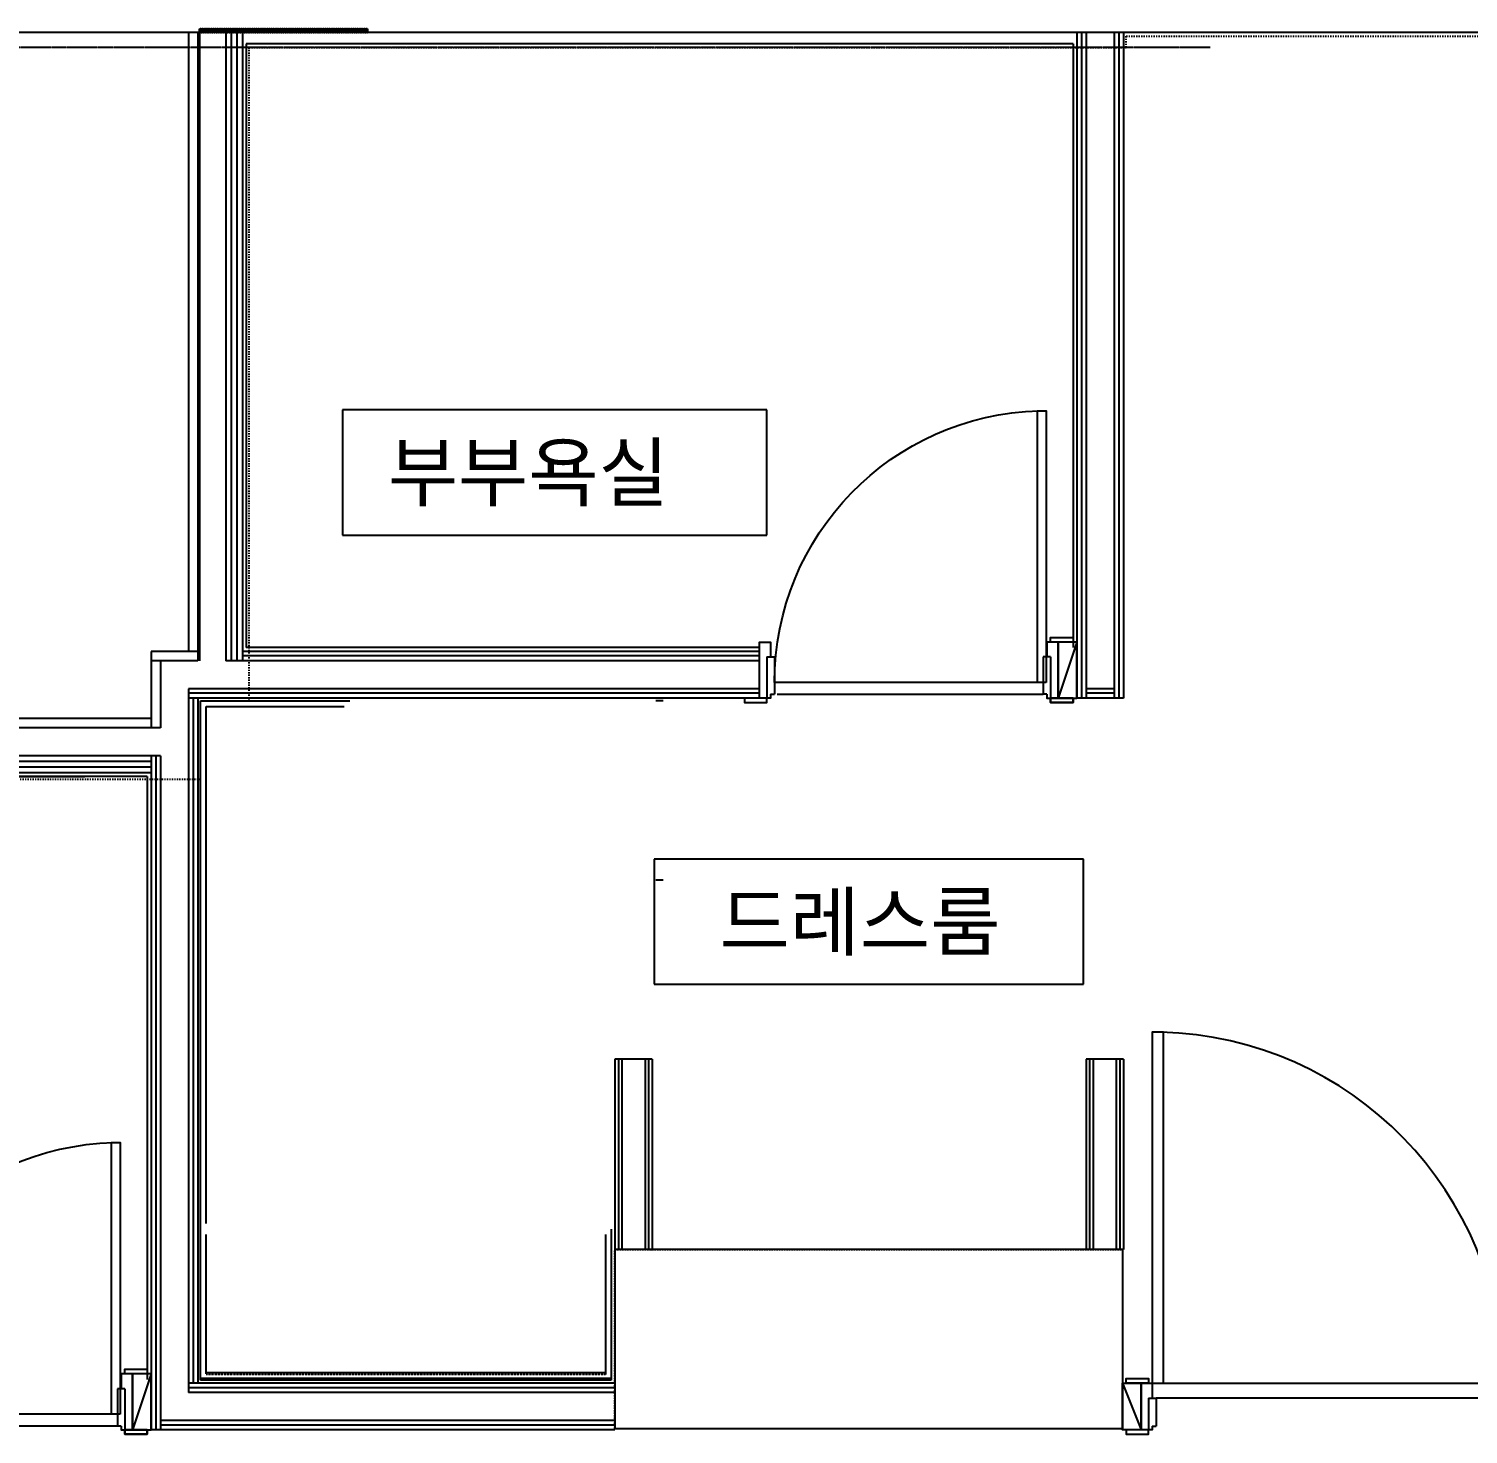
# Model space of a CAD drawing. Header units: millimetres. Extents: x 836 to 24182, y 1037 to 15910.
# Drawn here: x 11614 to 17398, y 10263 to 15910 of the extents above; entities that cross this region are included whole.
import ezdxf
from ezdxf.enums import TextEntityAlignment as Align

# ---------------------------------------------------------------- set-up
doc = ezdxf.new("R2010")
doc.units = ezdxf.units.MM
for name, pattern in [('HID', [2.3, 1.5, -0.8]), ('HIDDEN', [10, 5, -5]), ('주동원본-1$0$CEN', [62, 60, -1, 0, -1]), ('주동원본-1$0$HIDDENX2', [0.75, 0.5, -0.25])]:
    doc.linetypes.add(name, pattern=pattern)
for name, color, linetype in [('A_TXT', 250, 'Continuous'), ('LEGN', 7, 'Continuous'), ('전용면적', 30, 'Continuous'), ('점검구', 6, 'HID'), ('주동원본-1$0$A_DOOR', 5, 'Continuous'), ('주동원본-1$0$A_DRY', 5, 'Continuous'), ('주동원본-1$0$A_FIN2', 8, 'Continuous'), ('주동원본-1$0$A_FUR', 15, 'Continuous'), ('주동원본-1$0$A_FUR-IN', 19, 'Continuous'), ('주동원본-1$0$A_HRAL', 5, 'Continuous'), ('주동원본-1$0$A_INS', 8, 'Continuous'), ('주동원본-1$0$A_mc', 171, '주동원본-1$0$CEN'), ('주동원본-1$0$AS_CON', 10, 'Continuous')]:
    doc.layers.add(name, color=color, linetype=linetype)
doc.styles.add('돋음', font='')
doc.styles.get('돋음').set_extended_font_data('Dotum')

# ---------------------------------------------------------------- blocks, each defined once
blk = doc.blocks.new('문방')
at = {"layer": '주동원본-1$0$A_DOOR', "color": 8}
for p, q in [((30, 40), (940, 40)), ((930, 0), (10, 0))]:
    blk.add_line(p, q, dxfattribs=at)
at = {"layer": '주동원본-1$0$A_DOOR'}
blk.add_lwpolyline([(0, 40), (30, 40), (30, 980), (0, 980)], close=True, dxfattribs=at)
at = {"layer": '주동원본-1$0$A_DOOR', "color": 8}
blk.add_arc((-0.7, 39.7), 940.7, 0.0175, 88.4976, dxfattribs=at)

msp = doc.modelspace()

# ---------------------------------------------------------------- linework, layer by layer
at = {"layer": 'LEGN'}
for p, q in [((14579.1, 14379.2), (12874.1, 14379.2)), ((12874.1, 14379.2), (12874.1, 13875.5)), ((14579.1, 13875.5), (14579.1, 14379.2)), ((12874.1, 13875.5), (14579.1, 13875.5)), ((15852.5, 12574.1), (14126.4, 12574.1)), ((14126.4, 12574.1), (14126.4, 12070.9)), ((15852.5, 12070.9), (15852.5, 12574.1)), ((14126.4, 12070.9), (15852.5, 12070.9))]:
    msp.add_line(p, q, dxfattribs=at)
at = {"layer": '전용면적', "linetype": 'HIDDEN'}
for p, q in [((16023.8, 15835), (16023.8, 15880)), ((16023.8, 15880), (21438.8, 15880)), ((12498.8, 13210), (12498.8, 15835)), ((12498.8, 15835), (15798.8, 15835)), ((15798.8, 15835), (15911.3, 15835)), ((15911.3, 15835), (16023.8, 15835)), ((12303.8, 12895), (12303.8, 13210)), ((12303.8, 13210), (12498.8, 13210)), ((8778.8, 12895), (12303.8, 12895)), ((13968.8, 11005), (16008.8, 11005)), ((13968.8, 10285), (13968.8, 11005)), ((16008.8, 11005), (16008.8, 10285)), ((16008.8, 10285), (13968.8, 10285))]:
    msp.add_line(p, q, dxfattribs=at)
at = {"layer": '점검구'}
msp.add_line((11163.8, 12906.2), (11838.8, 12906.2), dxfattribs=at)
at = {"layer": '주동원본-1$0$A_DOOR', "linetype": 'Continuous'}
for p, q in [((15750.1, 13446.2), (15750.1, 13221.2)), ((14580.1, 13386.2), (14610.1, 13386.2)), ((14580.1, 13386.2), (14580.1, 13221.2)), ((14610.1, 13386.2), (14610.1, 13236.2)), ((15720.1, 13386.2), (15690.1, 13386.2)), ((15690.1, 13386.2), (15690.1, 13236.2)), ((15720.1, 13386.2), (15720.1, 13221.2)), ((14595.1, 13236.2), (14610.1, 13236.2)), ((15705.1, 13236.2), (15690.1, 13236.2)), ((12030.1, 10506.2), (12030.1, 10281.2)), ((12000.1, 10446.2), (11970.1, 10446.2)), ((11970.1, 10446.2), (11970.1, 10296.2)), ((12000.1, 10446.2), (12000.1, 10281.2)), ((16008.8, 10468.7), (16083.8, 10281.2)), ((11985.1, 10296.2), (11970.1, 10296.2))]:
    msp.add_line(p, q, dxfattribs=at)
at = {"layer": '주동원본-1$0$A_DOOR', "ltscale": 0.3}
for p, q in [((16113.8, 10408.7), (16143.8, 10408.7)), ((16113.8, 10408.7), (16113.8, 10281.2)), ((16143.8, 10408.7), (16143.8, 10296.2)), ((16128.8, 10296.2), (16143.8, 10296.2))]:
    msp.add_line(p, q, dxfattribs=at)
at = {"layer": '주동원본-1$0$A_DOOR', "linetype": 'Continuous'}
for points in [[(14550.1, 13221.2), (14550.1, 13446.2), (14595.1, 13446.2), (14595.1, 13386.2)], [(15750.1, 13221.2), (15750.1, 13446.2), (15705.1, 13446.2), (15705.1, 13386.2)], [(14595.1, 13236.2), (14595.1, 13221.2), (14550.1, 13221.2)], [(15705.1, 13236.2), (15705.1, 13221.2), (15750.1, 13221.2)], [(12030.1, 10281.2), (12030.1, 10506.2), (11985.1, 10506.2), (11985.1, 10446.2)], [(11985.1, 10296.2), (11985.1, 10281.2), (12030.1, 10281.2)]]:
    msp.add_lwpolyline(points, dxfattribs=at)
for points in [[(14580.1, 13221.2), (14490.1, 13221.2), (14490.1, 13203.2), (14580.1, 13203.2)], [(15720.1, 13221.2), (15810.1, 13221.2), (15810.1, 13203.2), (15720.1, 13203.2)], [(16008.8, 10468.7), (16083.8, 10468.7), (16083.8, 10281.2), (16008.8, 10281.2)], [(12000.1, 10281.2), (12090.1, 10281.2), (12090.1, 10263.2), (12000.1, 10263.2)]]:
    msp.add_lwpolyline(points, close=True, dxfattribs=at)
at = {"layer": '주동원본-1$0$A_DOOR', "ltscale": 0.3}
for points in [[(16113.8, 10468.7), (16023.8, 10468.7), (16023.8, 10486.7), (16113.8, 10486.7)], [(16113.8, 10281.2), (16023.8, 10281.2), (16023.8, 10263.2), (16113.8, 10263.2)]]:
    msp.add_lwpolyline(points, close=True, dxfattribs=at)
for points in [[(16083.8, 10281.2), (16083.8, 10468.7), (16128.8, 10468.7), (16128.8, 10408.7)], [(16128.8, 10296.2), (16128.8, 10281.2), (16083.8, 10281.2)]]:
    msp.add_lwpolyline(points, dxfattribs=at)
at = {"layer": '주동원본-1$0$A_DRY'}
for p, q in [((12255.1, 15895), (12255.1, 13408.7)), ((12292.6, 15895), (12292.6, 13371.2)), ((12405.1, 15895), (12405.1, 13371.2)), ((12472.6, 15895), (12472.6, 13371.2)), ((15825.1, 15895), (15825.1, 13221.2)), ((15862.6, 15895), (15862.6, 13221.2)), ((15975.1, 15895), (15975.1, 13221.2)), ((16012.6, 15895), (16012.6, 13221.2)), ((12105.1, 13408.7), (12105.1, 13101.2)), ((12292.6, 13408.7), (12105.1, 13408.7)), ((12292.6, 13371.2), (12105.1, 13371.2)), ((12142.6, 13371.2), (12142.6, 13101.2)), ((14550.1, 13371.2), (12405.1, 13371.2)), ((14550.1, 13408.7), (12472.6, 13408.7)), ((14550.1, 13258.7), (12255.1, 13258.7)), ((12255.1, 13258.7), (12255.1, 10431.2)), ((15975.1, 13258.7), (15862.6, 13258.7)), ((14490.1, 13221.2), (12255.1, 13221.2)), ((12292.6, 13221.2), (12292.6, 10468.7)), ((16012.6, 13221.2), (15825.1, 13221.2)), ((12105.1, 13138.7), (11088.8, 13138.7)), ((12142.6, 13101.2), (11088.8, 13101.2)), ((12142.6, 12988.7), (11088.8, 12988.7)), ((12105.1, 12988.7), (12105.1, 10281.2)), ((12142.6, 12988.7), (12142.6, 10281.2)), ((12105.1, 12921.2), (11088.8, 12921.2)), ((13968.8, 11770), (13968.8, 11005)), ((14118.8, 11770), (13968.8, 11770)), ((13997.3, 11770), (13997.3, 11005)), ((14090.3, 11770), (14090.3, 11005)), ((14118.8, 11770), (14118.8, 11005)), ((16012.6, 11770), (15862.6, 11770)), ((15862.6, 11770), (15862.6, 11005)), ((15891.1, 11770), (15891.1, 11005)), ((15984.1, 11770), (15984.1, 11005)), ((16012.6, 11770), (16012.6, 11005)), ((14115.1, 11005), (14118.8, 11005)), ((16008.8, 11005), (16012.6, 11005)), ((13968.8, 10468.7), (12255.1, 10468.7)), ((13968.8, 10431.2), (12255.1, 10431.2)), ((13968.8, 10318.7), (12142.6, 10318.7)), ((13968.8, 10281.2), (12105.1, 10281.2))]:
    msp.add_line(p, q, dxfattribs=at)
at = {"layer": '주동원본-1$0$A_DRY', "color": 8}
for p, q in [((12427.6, 15895), (12427.6, 13371.2)), ((12450.1, 15895), (12450.1, 13371.2)), ((15843.8, 15895), (15843.8, 13221.2)), ((15993.8, 15895), (15993.8, 13221.2)), ((14550.1, 13390), (12472.6, 13390)), ((14550.1, 13240), (12255.1, 13240)), ((12273.8, 13221.2), (12273.8, 10468.7)), ((15975.1, 13240), (15862.6, 13240)), ((12105.1, 12966.2), (11088.8, 12966.2)), ((12123.8, 12988.7), (12123.8, 10281.2)), ((12105.1, 12943.7), (11088.8, 12943.7)), ((13983.1, 11770), (13983.1, 11005)), ((14104.6, 11770), (14104.6, 11005)), ((15876.8, 11770), (15876.8, 11005)), ((15998.3, 11770), (15998.3, 11005)), ((13968.8, 10450), (12255.1, 10450)), ((13968.8, 10300), (12142.6, 10300))]:
    msp.add_line(p, q, dxfattribs=at)
at = {"layer": '주동원본-1$0$A_FIN2', "ltscale": 0.7}
msp.add_line((12975.1, 15895), (12300.1, 15895), dxfattribs=at)
at = {"layer": '주동원본-1$0$A_FIN2'}
for p, q in [((15810.1, 15850), (12487.6, 15850)), ((12487.6, 15850), (12487.6, 13423.7)), ((15810.1, 15850), (15810.1, 13423.7)), ((14550.1, 13423.7), (12487.6, 13423.7)), ((12090.1, 12906.2), (8767.6, 12906.2)), ((12090.1, 12906.2), (12090.1, 10483.7))]:
    msp.add_line(p, q, dxfattribs=at)
at = {"layer": '주동원본-1$0$A_FUR'}
for p, q in [((12303.8, 11087.5), (12303.8, 13210)), ((12303.8, 13210), (12903.8, 13210)), ((12326.3, 11110), (12326.3, 13187.5)), ((12326.3, 13187.5), (12881.3, 13187.5)), ((12303.8, 10487.5), (12303.8, 11087.5)), ((12326.3, 10510), (12326.3, 11065)), ((13931.3, 11065), (13931.3, 10510)), ((13953.8, 11087.5), (13953.8, 10487.5)), ((13953.8, 10487.5), (12303.8, 10487.5)), ((13931.3, 10510), (12326.3, 10510))]:
    msp.add_line(p, q, dxfattribs=at)
at = {"layer": '주동원본-1$0$A_FUR-IN', "ltscale": 6}
for p, q in [((14163.8, 13210), (14133.8, 13210)), ((14133.8, 12490), (14163.8, 12490)), ((14133.8, 12490), (14163.8, 12490)), ((12303.8, 10480), (12303.8, 11080)), ((13953.8, 11080), (13953.8, 10480)), ((13953.8, 10480), (12303.8, 10480))]:
    msp.add_line(p, q, dxfattribs=at)
at = {"layer": '주동원본-1$0$A_FUR-IN', "color": 8, "linetype": '주동원본-1$0$HIDDENX2', "ltscale": 2}
for p, q in [((12326.3, 10502.5), (12326.3, 11057.5)), ((13931.3, 11057.5), (13931.3, 10502.5)), ((13931.3, 10502.5), (12326.3, 10502.5))]:
    msp.add_line(p, q, dxfattribs=at)
at = {"layer": '주동원본-1$0$A_HRAL', "linetype": 'Continuous'}
for p, q in [((15825.1, 13446.2), (15750.1, 13221.2)), ((12105.1, 10506.2), (12030.1, 10281.2))]:
    msp.add_line(p, q, dxfattribs=at)
for points in [[(15810.1, 13446.2), (15720.1, 13446.2), (15720.1, 13464.2), (15810.1, 13464.2)], [(15750.1, 13221.2), (15825.1, 13221.2), (15825.1, 13446.2), (15750.1, 13446.2)], [(15810.1, 13221.2), (15720.1, 13221.2), (15720.1, 13203.2), (15810.1, 13203.2)], [(12090.1, 10506.2), (12000.1, 10506.2), (12000.1, 10524.2), (12090.1, 10524.2)], [(12030.1, 10281.2), (12105.1, 10281.2), (12105.1, 10506.2), (12030.1, 10506.2)], [(12090.1, 10281.2), (12000.1, 10281.2), (12000.1, 10263.2), (12090.1, 10263.2)]]:
    msp.add_lwpolyline(points, close=True, dxfattribs=at)
at = {"layer": '주동원본-1$0$A_INS', "ltscale": 0.7}
for p, q in [((12300.1, 15895), (12300.1, 13371.2)), ((12301, 15905.9), (12302.9, 15899.1)), ((12304.8, 15899.1), (12306.6, 15905.9)), ((12308.5, 15905.9), (12310.4, 15899.1)), ((12312.3, 15899.1), (12314.1, 15905.9)), ((12316, 15905.9), (12317.9, 15899.1)), ((12319.8, 15899.1), (12321.6, 15905.9)), ((12323.5, 15905.9), (12325.4, 15899.1)), ((12327.3, 15899.1), (12329.1, 15905.9)), ((12331, 15905.9), (12332.9, 15899.1)), ((12334.8, 15899.1), (12336.6, 15905.9)), ((12338.5, 15905.9), (12340.4, 15899.1)), ((12342.3, 15899.1), (12344.1, 15905.9)), ((12346, 15905.9), (12347.9, 15899.1)), ((12349.8, 15899.1), (12351.6, 15905.9)), ((12353.5, 15905.9), (12355.4, 15899.1)), ((12357.3, 15899.1), (12359.1, 15905.9)), ((12361, 15905.9), (12362.9, 15899.1)), ((12364.8, 15899.1), (12366.6, 15905.9)), ((12368.5, 15905.9), (12370.4, 15899.1)), ((12372.3, 15899.1), (12374.1, 15905.9)), ((12376, 15905.9), (12377.9, 15899.1)), ((12379.8, 15899.1), (12381.6, 15905.9)), ((12383.5, 15905.9), (12385.4, 15899.1)), ((12387.3, 15899.1), (12389.1, 15905.9)), ((12391, 15905.9), (12392.9, 15899.1)), ((12394.8, 15899.1), (12396.6, 15905.9)), ((12398.5, 15905.9), (12400.4, 15899.1)), ((12402.3, 15899.1), (12404.1, 15905.9)), ((12406, 15905.9), (12407.9, 15899.1)), ((12409.8, 15899.1), (12411.6, 15905.9)), ((12413.5, 15905.9), (12415.4, 15899.1)), ((12417.3, 15899.1), (12419.1, 15905.9)), ((12421, 15905.9), (12422.9, 15899.1)), ((12424.8, 15899.1), (12426.6, 15905.9)), ((12428.5, 15905.9), (12430.4, 15899.1)), ((12432.3, 15899.1), (12434.1, 15905.9)), ((12436, 15905.9), (12437.9, 15899.1)), ((12439.8, 15899.1), (12441.6, 15905.9)), ((12443.5, 15905.9), (12445.4, 15899.1)), ((12447.3, 15899.1), (12449.1, 15905.9)), ((12451, 15905.9), (12452.9, 15899.1)), ((12454.8, 15899.1), (12456.6, 15905.9)), ((12458.5, 15905.9), (12460.4, 15899.1)), ((12462.3, 15899.1), (12464.1, 15905.9)), ((12466, 15905.9), (12467.9, 15899.1)), ((12469.8, 15899.1), (12471.6, 15905.9)), ((12473.5, 15905.9), (12475.4, 15899.1)), ((12477.3, 15899.1), (12479.1, 15905.9)), ((12481, 15905.9), (12482.9, 15899.1)), ((12484.8, 15899.1), (12486.6, 15905.9)), ((12488.5, 15905.9), (12490.4, 15899.1)), ((12492.3, 15899.1), (12494.1, 15905.9)), ((12496, 15905.9), (12497.9, 15899.1)), ((12499.8, 15899.1), (12501.6, 15905.9)), ((12503.5, 15905.9), (12505.4, 15899.1)), ((12507.3, 15899.1), (12509.1, 15905.9)), ((12511, 15905.9), (12512.9, 15899.1)), ((12514.8, 15899.1), (12516.6, 15905.9)), ((12518.5, 15905.9), (12520.4, 15899.1)), ((12522.3, 15899.1), (12524.1, 15905.9)), ((12526, 15905.9), (12527.9, 15899.1)), ((12529.8, 15899.1), (12531.6, 15905.9)), ((12533.5, 15905.9), (12535.4, 15899.1)), ((12537.3, 15899.1), (12539.1, 15905.9)), ((12541, 15905.9), (12542.9, 15899.1)), ((12544.8, 15899.1), (12546.6, 15905.9)), ((12548.5, 15905.9), (12550.4, 15899.1)), ((12552.3, 15899.1), (12554.1, 15905.9)), ((12556, 15905.9), (12557.9, 15899.1)), ((12559.8, 15899.1), (12561.6, 15905.9)), ((12563.5, 15905.9), (12565.4, 15899.1)), ((12567.3, 15899.1), (12569.1, 15905.9)), ((12571, 15905.9), (12572.9, 15899.1)), ((12574.8, 15899.1), (12576.6, 15905.9)), ((12578.5, 15905.9), (12580.4, 15899.1)), ((12582.3, 15899.1), (12584.1, 15905.9)), ((12586, 15905.9), (12587.9, 15899.1)), ((12589.8, 15899.1), (12591.6, 15905.9)), ((12593.5, 15905.9), (12595.4, 15899.1)), ((12597.3, 15899.1), (12599.1, 15905.9)), ((12601, 15905.9), (12602.9, 15899.1)), ((12604.8, 15899.1), (12606.6, 15905.9)), ((12608.5, 15905.9), (12610.4, 15899.1)), ((12612.3, 15899.1), (12614.1, 15905.9)), ((12616, 15905.9), (12617.9, 15899.1)), ((12619.8, 15899.1), (12621.6, 15905.9)), ((12623.5, 15905.9), (12625.4, 15899.1)), ((12627.3, 15899.1), (12629.1, 15905.9)), ((12631, 15905.9), (12632.9, 15899.1)), ((12634.8, 15899.1), (12636.6, 15905.9)), ((12638.5, 15905.9), (12640.4, 15899.1)), ((12642.3, 15899.1), (12644.1, 15905.9)), ((12646, 15905.9), (12647.9, 15899.1)), ((12649.8, 15899.1), (12651.6, 15905.9)), ((12653.5, 15905.9), (12655.4, 15899.1)), ((12657.3, 15899.1), (12659.1, 15905.9)), ((12661, 15905.9), (12662.9, 15899.1)), ((12664.8, 15899.1), (12666.6, 15905.9)), ((12668.5, 15905.9), (12670.4, 15899.1)), ((12672.3, 15899.1), (12674.1, 15905.9)), ((12676, 15905.9), (12677.9, 15899.1)), ((12679.8, 15899.1), (12681.6, 15905.9)), ((12683.5, 15905.9), (12685.4, 15899.1)), ((12687.3, 15899.1), (12689.1, 15905.9)), ((12691, 15905.9), (12692.9, 15899.1)), ((12694.8, 15899.1), (12696.6, 15905.9)), ((12698.5, 15905.9), (12700.4, 15899.1)), ((12702.3, 15899.1), (12704.1, 15905.9)), ((12706, 15905.9), (12707.9, 15899.1)), ((12709.8, 15899.1), (12711.6, 15905.9)), ((12713.5, 15905.9), (12715.4, 15899.1)), ((12717.3, 15899.1), (12719.1, 15905.9)), ((12721, 15905.9), (12722.9, 15899.1)), ((12724.8, 15899.1), (12726.6, 15905.9)), ((12728.5, 15905.9), (12730.4, 15899.1)), ((12732.3, 15899.1), (12734.1, 15905.9)), ((12736, 15905.9), (12737.9, 15899.1)), ((12739.8, 15899.1), (12741.6, 15905.9)), ((12743.5, 15905.9), (12745.4, 15899.1)), ((12747.3, 15899.1), (12749.1, 15905.9)), ((12751, 15905.9), (12752.9, 15899.1)), ((12754.8, 15899.1), (12756.6, 15905.9)), ((12758.5, 15905.9), (12760.4, 15899.1)), ((12762.3, 15899.1), (12764.1, 15905.9)), ((12766, 15905.9), (12767.9, 15899.1)), ((12769.8, 15899.1), (12771.6, 15905.9)), ((12773.5, 15905.9), (12775.4, 15899.1)), ((12777.3, 15899.1), (12779.1, 15905.9)), ((12781, 15905.9), (12782.9, 15899.1)), ((12784.8, 15899.1), (12786.6, 15905.9)), ((12788.5, 15905.9), (12790.4, 15899.1)), ((12792.3, 15899.1), (12794.1, 15905.9)), ((12796, 15905.9), (12797.9, 15899.1)), ((12799.8, 15899.1), (12801.6, 15905.9)), ((12803.5, 15905.9), (12805.4, 15899.1)), ((12807.3, 15899.1), (12809.1, 15905.9)), ((12811, 15905.9), (12812.9, 15899.1)), ((12814.8, 15899.1), (12816.6, 15905.9)), ((12818.5, 15905.9), (12820.4, 15899.1)), ((12822.3, 15899.1), (12824.1, 15905.9)), ((12826, 15905.9), (12827.9, 15899.1)), ((12829.8, 15899.1), (12831.6, 15905.9)), ((12833.5, 15905.9), (12835.4, 15899.1)), ((12837.3, 15899.1), (12839.1, 15905.9)), ((12841, 15905.9), (12842.9, 15899.1)), ((12844.8, 15899.1), (12846.6, 15905.9)), ((12848.5, 15905.9), (12850.4, 15899.1)), ((12852.3, 15899.1), (12854.1, 15905.9)), ((12856, 15905.9), (12857.9, 15899.1)), ((12859.8, 15899.1), (12861.6, 15905.9)), ((12863.5, 15905.9), (12865.4, 15899.1)), ((12867.3, 15899.1), (12869.1, 15905.9)), ((12871, 15905.9), (12872.9, 15899.1)), ((12874.8, 15899.1), (12876.6, 15905.9)), ((12878.5, 15905.9), (12880.4, 15899.1)), ((12882.3, 15899.1), (12884.1, 15905.9)), ((12886, 15905.9), (12887.9, 15899.1)), ((12889.8, 15899.1), (12891.6, 15905.9)), ((12893.5, 15905.9), (12895.4, 15899.1)), ((12897.3, 15899.1), (12899.1, 15905.9)), ((12901, 15905.9), (12902.9, 15899.1)), ((12904.8, 15899.1), (12906.6, 15905.9)), ((12908.5, 15905.9), (12910.4, 15899.1)), ((12912.3, 15899.1), (12914.1, 15905.9)), ((12916, 15905.9), (12917.9, 15899.1)), ((12919.8, 15899.1), (12921.6, 15905.9)), ((12923.5, 15905.9), (12925.4, 15899.1)), ((12927.3, 15899.1), (12929.1, 15905.9)), ((12931, 15905.9), (12932.9, 15899.1)), ((12934.8, 15899.1), (12936.6, 15905.9)), ((12938.5, 15905.9), (12940.4, 15899.1)), ((12942.3, 15899.1), (12944.1, 15905.9)), ((12946, 15905.9), (12947.9, 15899.1)), ((12949.8, 15899.1), (12951.6, 15905.9)), ((12953.5, 15905.9), (12955.4, 15899.1)), ((12957.3, 15899.1), (12959.1, 15905.9)), ((12961, 15905.9), (12962.9, 15899.1)), ((12964.8, 15899.1), (12966.6, 15905.9)), ((12968.5, 15905.9), (12970.4, 15899.1)), ((12972.3, 15899.1), (12974.1, 15905.9))]:
    msp.add_line(p, q, dxfattribs=at)
for centre, start, end in [((12303.8, 15907), 339.21422, 200.78578), ((12311.3, 15907), 339.21422, 200.78578), ((12318.8, 15907), 339.21422, 200.78578), ((12326.3, 15907), 339.21422, 200.78578), ((12333.8, 15907), 339.21422, 200.78578), ((12341.3, 15907), 339.21422, 200.78578), ((12348.8, 15907), 339.21422, 200.78578), ((12356.3, 15907), 339.21422, 200.78578), ((12363.8, 15907), 339.21422, 200.78578), ((12371.3, 15907), 339.21422, 200.78578), ((12378.8, 15907), 339.21422, 200.78578), ((12386.3, 15907), 339.21422, 200.78578), ((12393.8, 15907), 339.21422, 200.78578), ((12401.3, 15907), 339.21422, 200.78578), ((12408.8, 15907), 339.21422, 200.78578), ((12416.3, 15907), 339.21422, 200.78578), ((12423.8, 15907), 339.21422, 200.78578), ((12431.3, 15907), 339.21422, 200.78578), ((12438.8, 15907), 339.21422, 200.78578), ((12446.3, 15907), 339.21422, 200.78578), ((12453.8, 15907), 339.21422, 200.78578), ((12461.3, 15907), 339.21422, 200.78578), ((12468.8, 15907), 339.21422, 200.78578), ((12476.3, 15907), 339.21422, 200.78578), ((12483.8, 15907), 339.21422, 200.78578), ((12491.3, 15907), 339.21422, 200.78578), ((12498.8, 15907), 339.21422, 200.78578), ((12506.3, 15907), 339.21422, 200.78578), ((12513.8, 15907), 339.21422, 200.78578), ((12521.3, 15907), 339.21422, 200.78578), ((12528.8, 15907), 339.21422, 200.78578), ((12536.3, 15907), 339.21422, 200.78578), ((12543.8, 15907), 339.21422, 200.78578), ((12551.3, 15907), 339.21422, 200.78578), ((12558.8, 15907), 339.21422, 200.78578), ((12566.3, 15907), 339.21422, 200.78578), ((12573.8, 15907), 339.21422, 200.78578), ((12581.3, 15907), 339.21422, 200.78578), ((12588.8, 15907), 339.21422, 200.78578), ((12596.3, 15907), 339.21422, 200.78578), ((12603.8, 15907), 339.21422, 200.78578), ((12611.3, 15907), 339.21422, 200.78578), ((12618.8, 15907), 339.21422, 200.78578), ((12626.3, 15907), 339.21422, 200.78578), ((12633.8, 15907), 339.21422, 200.78578), ((12641.3, 15907), 339.21422, 200.78578), ((12648.8, 15907), 339.21422, 200.78578), ((12656.3, 15907), 339.21422, 200.78578), ((12663.8, 15907), 339.21422, 200.78578), ((12671.3, 15907), 339.21422, 200.78578), ((12678.8, 15907), 339.21422, 200.78578), ((12686.3, 15907), 339.21422, 200.78578), ((12693.8, 15907), 339.21422, 200.78578), ((12701.3, 15907), 339.21422, 200.78578), ((12708.8, 15907), 339.21422, 200.78578), ((12716.3, 15907), 339.21422, 200.78578), ((12723.8, 15907), 339.21422, 200.78578), ((12731.3, 15907), 339.21422, 200.78578), ((12738.8, 15907), 339.21422, 200.78578), ((12746.3, 15907), 339.21422, 200.78578), ((12753.8, 15907), 339.21422, 200.78578), ((12761.3, 15907), 339.21422, 200.78578), ((12768.8, 15907), 339.21422, 200.78578), ((12776.3, 15907), 339.21422, 200.78578), ((12783.8, 15907), 339.21422, 200.78578), ((12791.3, 15907), 339.21422, 200.78578), ((12798.8, 15907), 339.21422, 200.78578), ((12806.3, 15907), 339.21422, 200.78578), ((12813.8, 15907), 339.21422, 200.78578), ((12821.3, 15907), 339.21422, 200.78578), ((12828.8, 15907), 339.21422, 200.78578), ((12836.3, 15907), 339.21422, 200.78578), ((12843.8, 15907), 339.21422, 200.78578), ((12851.3, 15907), 339.21422, 200.78578), ((12858.8, 15907), 339.21422, 200.78578), ((12866.3, 15907), 339.21422, 200.78578), ((12873.8, 15907), 339.21422, 200.78578), ((12881.3, 15907), 339.21422, 200.78578), ((12888.8, 15907), 339.21422, 200.78578), ((12896.3, 15907), 339.21422, 200.78578), ((12903.8, 15907), 339.21422, 200.78578), ((12911.3, 15907), 339.21422, 200.78578), ((12918.8, 15907), 339.21422, 200.78578), ((12926.3, 15907), 339.21422, 200.78578), ((12933.8, 15907), 339.21422, 200.78578), ((12941.3, 15907), 339.21422, 200.78578), ((12948.8, 15907), 339.21422, 200.78578), ((12956.3, 15907), 339.21422, 200.78578), ((12963.8, 15907), 339.21422, 200.78578), ((12971.3, 15907), 339.21422, 200.78578), ((12300.1, 15898), 270.00691, 20.77887), ((12307.6, 15898), 159.22113, 269.99309), ((12307.6, 15898), 270.00691, 20.77887), ((12315.1, 15898), 159.22113, 269.99309), ((12315.1, 15898), 270.00691, 20.77887), ((12322.6, 15898), 159.22113, 269.99309), ((12322.6, 15898), 270.00691, 20.77887), ((12330.1, 15898), 159.22113, 269.99309), ((12330.1, 15898), 270.00691, 20.77887), ((12337.6, 15898), 159.22113, 269.99309), ((12337.6, 15898), 270.00691, 20.77887), ((12345.1, 15898), 159.22113, 269.99309), ((12345.1, 15898), 270.00691, 20.77887), ((12352.6, 15898), 159.22113, 269.99309), ((12352.6, 15898), 270.00691, 20.77887), ((12360.1, 15898), 159.22113, 269.99309), ((12360.1, 15898), 270.00691, 20.77887), ((12367.6, 15898), 159.22113, 269.99309), ((12367.6, 15898), 270.00691, 20.77887), ((12375.1, 15898), 159.22113, 269.99309), ((12375.1, 15898), 270.00691, 20.77887), ((12382.6, 15898), 159.22113, 269.99309), ((12382.6, 15898), 270.00691, 20.77887), ((12390.1, 15898), 159.22113, 269.99309), ((12390.1, 15898), 270.00691, 20.77887), ((12397.6, 15898), 159.22113, 269.99309), ((12397.6, 15898), 270.00691, 20.77887), ((12405.1, 15898), 159.22113, 269.99309), ((12405.1, 15898), 270.00691, 20.77887), ((12412.6, 15898), 159.22113, 269.99309), ((12412.6, 15898), 270.00691, 20.77887), ((12420.1, 15898), 159.22113, 269.99309), ((12420.1, 15898), 270.00691, 20.77887), ((12427.6, 15898), 159.22113, 269.99309), ((12427.6, 15898), 270.00691, 20.77887), ((12435.1, 15898), 159.22113, 269.99309), ((12435.1, 15898), 270.00691, 20.77887), ((12442.6, 15898), 159.22113, 269.99309), ((12442.6, 15898), 270.00691, 20.77887), ((12450.1, 15898), 159.22113, 269.99309), ((12450.1, 15898), 270.00691, 20.77887), ((12457.6, 15898), 159.22113, 269.99309), ((12457.6, 15898), 270.00691, 20.77887), ((12465.1, 15898), 159.22113, 269.99309), ((12465.1, 15898), 270.00691, 20.77887), ((12472.6, 15898), 159.22113, 269.99309), ((12472.6, 15898), 270.00691, 20.77887), ((12480.1, 15898), 159.22113, 269.99309), ((12480.1, 15898), 270.00691, 20.77887), ((12487.6, 15898), 159.22113, 269.99309), ((12487.6, 15898), 270.00691, 20.77887), ((12495.1, 15898), 159.22113, 269.99309), ((12495.1, 15898), 270.00691, 20.77887), ((12502.6, 15898), 159.22113, 269.99309), ((12502.6, 15898), 270.00691, 20.77887), ((12510.1, 15898), 159.22113, 269.99309), ((12510.1, 15898), 270.00691, 20.77887), ((12517.6, 15898), 159.22113, 269.99309), ((12517.6, 15898), 270.00691, 20.77887), ((12525.1, 15898), 159.22113, 269.99309), ((12525.1, 15898), 270.00691, 20.77887), ((12532.6, 15898), 159.22113, 269.99309), ((12532.6, 15898), 270.00691, 20.77887), ((12540.1, 15898), 159.22113, 269.99309), ((12540.1, 15898), 270.00691, 20.77887), ((12547.6, 15898), 159.22113, 269.99309), ((12547.6, 15898), 270.00691, 20.77887), ((12555.1, 15898), 159.22113, 269.99309), ((12555.1, 15898), 270.00691, 20.77887), ((12562.6, 15898), 159.22113, 269.99309), ((12562.6, 15898), 270.00691, 20.77887), ((12570.1, 15898), 159.22113, 269.99309), ((12570.1, 15898), 270.00691, 20.77887), ((12577.6, 15898), 159.22113, 269.99309), ((12577.6, 15898), 270.00691, 20.77887), ((12585.1, 15898), 159.22113, 269.99309), ((12585.1, 15898), 270.00691, 20.77887), ((12592.6, 15898), 159.22113, 269.99309), ((12592.6, 15898), 270.00691, 20.77887), ((12600.1, 15898), 159.22113, 269.99309), ((12600.1, 15898), 270.00691, 20.77887), ((12607.6, 15898), 159.22113, 269.99309), ((12607.6, 15898), 270.00691, 20.77887), ((12615.1, 15898), 159.22113, 269.99309), ((12615.1, 15898), 270.00691, 20.77887), ((12622.6, 15898), 159.22113, 269.99309), ((12622.6, 15898), 270.00691, 20.77887), ((12630.1, 15898), 159.22113, 269.99309), ((12630.1, 15898), 270.00691, 20.77887), ((12637.6, 15898), 159.22113, 269.99309), ((12637.6, 15898), 270.00691, 20.77887), ((12645.1, 15898), 159.22113, 269.99309), ((12645.1, 15898), 270.00691, 20.77887), ((12652.6, 15898), 159.22113, 269.99309), ((12652.6, 15898), 270.00691, 20.77887), ((12660.1, 15898), 159.22113, 269.99309), ((12660.1, 15898), 270.00691, 20.77887), ((12667.6, 15898), 159.22113, 269.99309), ((12667.6, 15898), 270.00691, 20.77887), ((12675.1, 15898), 159.22113, 269.99309), ((12675.1, 15898), 270.00691, 20.77887), ((12682.6, 15898), 159.22113, 269.99309), ((12682.6, 15898), 270.00691, 20.77887), ((12690.1, 15898), 159.22113, 269.99309), ((12690.1, 15898), 270.00691, 20.77887), ((12697.6, 15898), 159.22113, 269.99309), ((12697.6, 15898), 270.00691, 20.77887), ((12705.1, 15898), 159.22113, 269.99309), ((12705.1, 15898), 270.00691, 20.77887), ((12712.6, 15898), 159.22113, 269.99309), ((12712.6, 15898), 270.00691, 20.77887), ((12720.1, 15898), 159.22113, 269.99309), ((12720.1, 15898), 270.00691, 20.77887), ((12727.6, 15898), 159.22113, 269.99309), ((12727.6, 15898), 270.00691, 20.77887), ((12735.1, 15898), 159.22113, 269.99309), ((12735.1, 15898), 270.00691, 20.77887), ((12742.6, 15898), 159.22113, 269.99309), ((12742.6, 15898), 270.00691, 20.77887), ((12750.1, 15898), 159.22113, 269.99309), ((12750.1, 15898), 270.00691, 20.77887), ((12757.6, 15898), 159.22113, 269.99309), ((12757.6, 15898), 270.00691, 20.77887), ((12765.1, 15898), 159.22113, 269.99309), ((12765.1, 15898), 270.00691, 20.77887), ((12772.6, 15898), 159.22113, 269.99309), ((12772.6, 15898), 270.00691, 20.77887), ((12780.1, 15898), 159.22113, 269.99309), ((12780.1, 15898), 270.00691, 20.77887), ((12787.6, 15898), 159.22113, 269.99309), ((12787.6, 15898), 270.00691, 20.77887), ((12795.1, 15898), 159.22113, 269.99309), ((12795.1, 15898), 270.00691, 20.77887), ((12802.6, 15898), 159.22113, 269.99309), ((12802.6, 15898), 270.00691, 20.77887), ((12810.1, 15898), 159.22113, 269.99309), ((12810.1, 15898), 270.00691, 20.77887), ((12817.6, 15898), 159.22113, 269.99309), ((12817.6, 15898), 270.00691, 20.77887), ((12825.1, 15898), 159.22113, 269.99309), ((12825.1, 15898), 270.00691, 20.77887), ((12832.6, 15898), 159.22113, 269.99309), ((12832.6, 15898), 270.00691, 20.77887), ((12840.1, 15898), 159.22113, 269.99309), ((12840.1, 15898), 270.00691, 20.77887), ((12847.6, 15898), 159.22113, 269.99309), ((12847.6, 15898), 270.00691, 20.77887), ((12855.1, 15898), 159.22113, 269.99309), ((12855.1, 15898), 270.00691, 20.77887), ((12862.6, 15898), 159.22113, 269.99309), ((12862.6, 15898), 270.00691, 20.77887), ((12870.1, 15898), 159.22113, 269.99309), ((12870.1, 15898), 270.00691, 20.77887), ((12877.6, 15898), 159.22113, 269.99309), ((12877.6, 15898), 270.00691, 20.77887), ((12885.1, 15898), 159.22113, 269.99309), ((12885.1, 15898), 270.00691, 20.77887), ((12892.6, 15898), 159.22113, 269.99309), ((12892.6, 15898), 270.00691, 20.77887), ((12900.1, 15898), 159.22113, 269.99309), ((12900.1, 15898), 270.00691, 20.77887), ((12907.6, 15898), 159.22113, 269.99309), ((12907.6, 15898), 270.00691, 20.77887), ((12915.1, 15898), 159.22113, 269.99309), ((12915.1, 15898), 270.00691, 20.77887), ((12922.6, 15898), 159.22113, 269.99309), ((12922.6, 15898), 270.00691, 20.77887), ((12930.1, 15898), 159.22113, 269.99309), ((12930.1, 15898), 270.00691, 20.77887), ((12937.6, 15898), 159.22113, 269.99309), ((12937.6, 15898), 270.00691, 20.77887), ((12945.1, 15898), 159.22113, 269.99309), ((12945.1, 15898), 270.00691, 20.77887), ((12952.6, 15898), 159.22113, 269.99309), ((12952.6, 15898), 270.00691, 20.77887), ((12960.1, 15898), 159.22113, 269.99309), ((12960.1, 15898), 270.00691, 20.77887), ((12967.6, 15898), 159.22113, 269.99309), ((12967.6, 15898), 270.00691, 20.77887), ((12975.1, 15898), 159.22113, 269.99309)]:
    msp.add_arc(centre, 3, start, end, dxfattribs=at)
at = {"layer": '주동원본-1$0$A_mc'}
msp.add_line((16361.3, 15835), (11088.8, 15835), dxfattribs=at)
at = {"layer": '주동원본-1$0$AS_CON', "ltscale": 0.7}
for p, q in [((12300.1, 15895), (12300.1, 15910)), ((12300.1, 15910), (12975.1, 15910)), ((12975.1, 15910), (12975.1, 15895))]:
    msp.add_line(p, q, dxfattribs=at)
at = {"layer": '주동원본-1$0$AS_CON', "ltscale": 0.5}
for p, q in [((12300.1, 15895), (11088.8, 15895)), ((20951.3, 15895), (12975.1, 15895)), ((16008.8, 11005), (13968.8, 11005)), ((13968.8, 11005), (13968.8, 10285)), ((16008.8, 11005), (16008.8, 10285)), ((16008.8, 10285), (13968.8, 10285))]:
    msp.add_line(p, q, dxfattribs=at)

# ---------------------------------------------------------------- block references
for p, xscale, yscale, zscale in [((15701.7, 13236.8), -1.161290322579482, 1.161290322579482, 1.161290322579482), ((16128.8, 10408.7), 1.5, 1.5, 1.5), ((11981.7, 10296.8), -1.161290322579482, 1.161290322579482, 1.161290322579482)]:
    msp.add_blockref('문방', p, dxfattribs=dict(xscale=xscale, yscale=yscale, zscale=zscale))

# ---------------------------------------------------------------- texts
at = {"layer": 'A_TXT', "linetype": 'Continuous', "style": '돋음'}
for s, p in [('부부욕실', (13056.6, 14127.3)), ('드레스룸', (14389.4, 12322.5))]:
    msp.add_text(s, height=225, dxfattribs=at).set_placement(p, align=Align.MIDDLE_LEFT)

doc.saveas('drawing.dxf')
